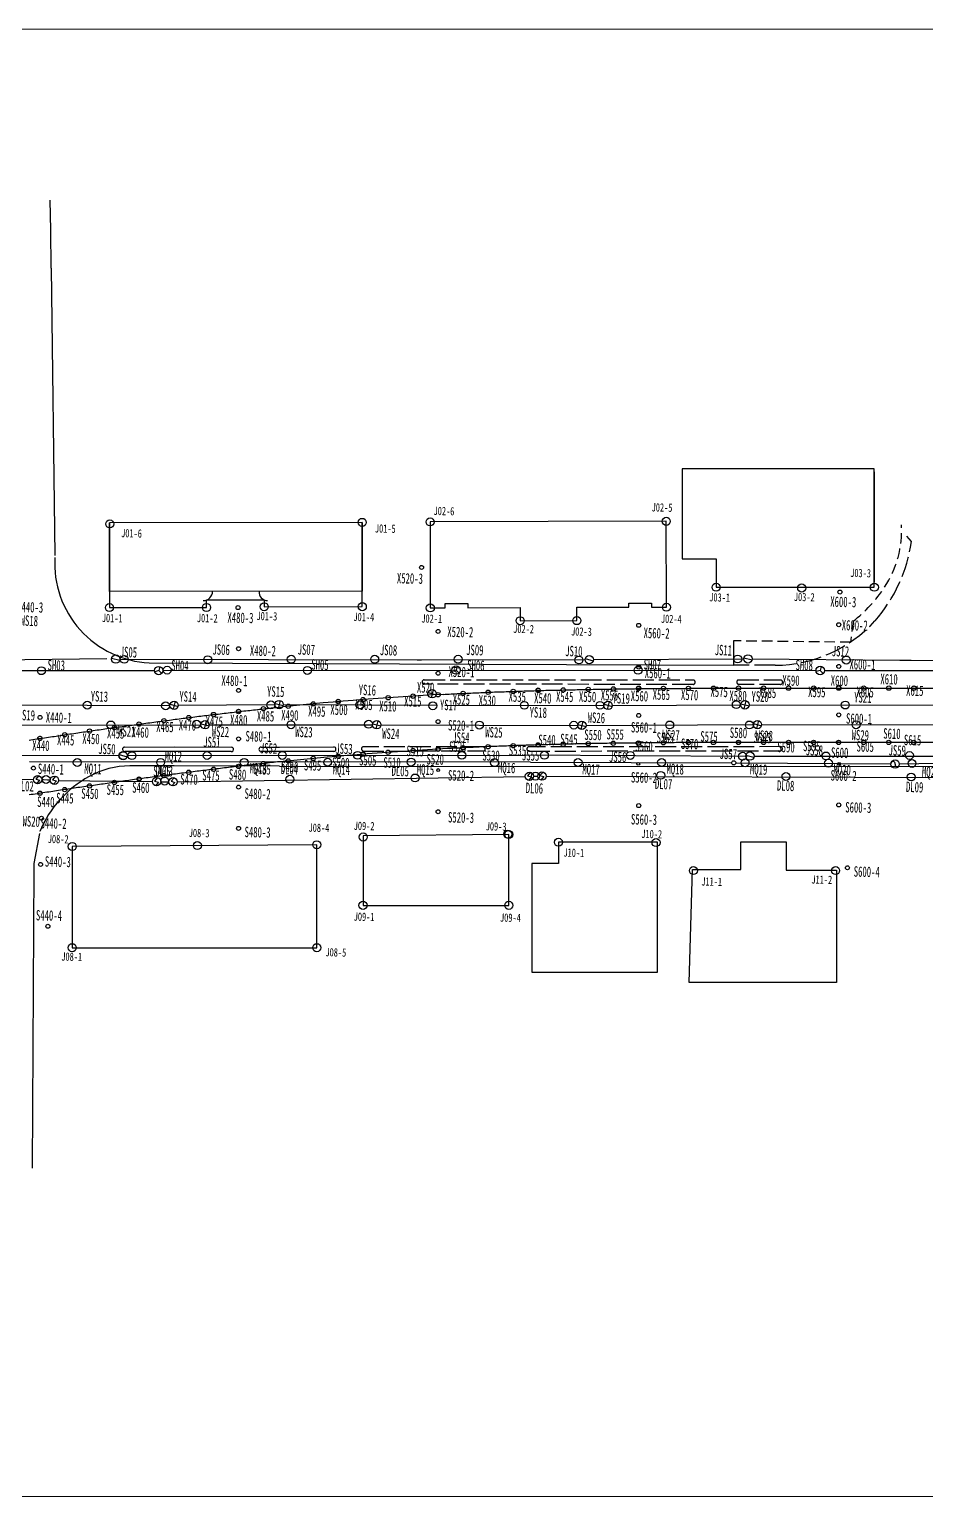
# Model space of a CAD drawing. Header units: inches. Extents: x 0 to 606, y 0 to 141.
# Drawn here: x 217.2 to 303.1, y 0 to 140.6 of the extents above; entities that cross this region are included whole.
import ezdxf
from ezdxf.enums import TextEntityAlignment as Align

# ---------------------------------------------------------------- set-up
doc = ezdxf.new("R2010")
doc.units = ezdxf.units.IN
doc.header["$MEASUREMENT"] = 0
for name, pattern in [('CENTER2', [1.125, 0.75, -0.125, 0.125, -0.125]), ('CONTINOUS', [0]), ('DASH1', [1.5, 1, -0.5]), ('DASH4', [2.5, 2, -0.5])]:
    doc.linetypes.add(name, pattern=pattern)
for name, color, linetype in [('地表沉降（上行线）', 7, 'CENTER2'), ('地表沉降（下行线）', 7, 'CENTER2'), ('建构筑物沉降', 7, 'CENTER2'), ('管线沉降（上水）', 7, 'CENTER2'), ('管线沉降（上话）', 7, 'CENTER2'), ('管线沉降（污水）', 7, 'CENTER2'), ('管线沉降（煤气）', 7, 'CENTER2'), ('管线沉降（电力）', 7, 'CENTER2'), ('管线沉降（雨水）', 7, 'CENTER2')]:
    doc.layers.add(name, color=color, linetype=linetype)
doc.styles.add('宋体', font='', dxfattribs={"width": 0.72, "height": 1})
doc.styles.get('宋体').set_extended_font_data('SimSun')

msp = doc.modelspace()

# ---------------------------------------------------------------- linework, layer by layer
at = {"lineweight": 9, "ltscale": 0.5}
for p, q in [((605.69, 140.65), (0, 140.65)), ((0, 0), (605.69, 0))]:
    msp.add_line(p, q, dxfattribs=at)
at = {"color": 253}
for p, q in [((219.29, 121.4), (219.24, 124.29)), ((219.34, 117.75), (219.29, 121.4)), ((219.34, 117.75), (219.67, 90.21)), ((249.13, 93.39), (224.9, 93.36)), ((224.91, 86.77), (224.9, 93.36)), ((249.13, 93.39), (249.13, 86.79)), ((249.13, 86.79), (224.91, 86.77)), ((226.35, 71.85), (231.17, 71.86)), ((231.17, 71.86), (236.6, 71.84)), ((239.44, 71.85), (241.21, 71.84)), ((241.21, 71.84), (246.41, 71.86)), ((236.57, 71.42), (226.38, 71.42)), ((246.41, 71.44), (239.46, 71.43)), ((231.12, 70.05), (226.86, 70.04)), ((231.12, 70.05), (226.86, 70.04)), ((241.2, 70.02), (231.12, 70.05)), ((241.2, 70.02), (231.12, 70.05)), ((218.2, 63.57), (217.67, 60.69)), ((218.24, 63.77), (218.24, 63.77)), ((218.24, 63.77), (218.24, 63.77)), ((217.67, 60.69), (217.65, 60.25))]:
    msp.add_line(p, q, dxfattribs=at)
at = {"ltscale": 0.5}
for p, q in [((298.21, 98.52), (279.78, 98.52)), ((279.78, 98.52), (279.78, 89.89)), ((298.21, 87.17), (298.21, 98.52)), ((279.78, 89.89), (283.04, 89.89)), ((283.04, 89.89), (283.05, 89.81)), ((283.05, 89.81), (283.05, 87.17)), ((283.05, 87.17), (298.21, 87.17)), ((228.72, 79.91), (284.71, 79.69)), ((241.2, 70.02), (376.59, 69.96)), ((263.18, 63.47), (249.21, 63.34)), ((249.21, 63.34), (249.21, 56.68)), ((263.18, 56.68), (263.18, 63.47)), ((244.78, 62.49), (221.34, 62.32)), ((221.34, 62.32), (221.34, 52.62)), ((244.78, 52.62), (244.78, 62.49)), ((277.42, 62.73), (267.94, 62.73)), ((267.94, 62.73), (267.94, 60.69)), ((277.42, 50.29), (277.42, 62.73)), ((285.43, 60.12), (285.43, 62.76)), ((285.43, 62.76), (289.76, 62.76)), ((289.76, 62.76), (289.76, 60.05)), ((265.39, 60.69), (265.39, 50.29)), ((267.94, 60.69), (265.39, 60.69)), ((217.65, 60.25), (217.51, 31.5)), ((280.47, 49.28), (280.79, 60.12)), ((280.79, 60.12), (285.43, 60.12)), ((289.76, 60.05), (294.59, 60.05)), ((294.59, 60.05), (294.59, 49.28)), ((249.21, 56.68), (263.18, 56.68)), ((221.34, 52.62), (244.78, 52.62)), ((265.39, 50.29), (277.42, 50.29)), ((294.59, 49.28), (280.47, 49.28))]:
    msp.add_line(p, q, dxfattribs=at)
for p, q in [((298.23, 87.66), (298.23, 98.23)), ((249.13, 93.39), (224.9, 93.36)), ((224.9, 93.36), (224.91, 85.22)), ((249.14, 85.31), (249.13, 93.39)), ((234.21, 85.95), (239.74, 85.96)), ((234.21, 85.23), (234.21, 85.95)), ((239.74, 85.96), (239.74, 85.3)), ((224.91, 85.22), (234.21, 85.23)), ((239.74, 85.3), (249.14, 85.31))]:
    msp.add_line(p, q)
at = {"color": 253, "linetype": 'Continuous'}
for p, q in [((278.27, 93.5), (255.65, 93.44)), ((255.65, 93.44), (255.66, 85.19)), ((278.29, 85.25), (278.27, 93.5)), ((255.66, 85.19), (257.08, 85.2)), ((257.08, 85.2), (257.09, 85.61)), ((257.09, 85.61), (259.25, 85.62)), ((259.25, 85.62), (259.26, 85.21)), ((259.26, 85.21), (264.27, 85.23)), ((264.27, 85.23), (264.27, 83.96)), ((269.69, 85.25), (274.68, 85.26)), ((269.7, 83.97), (269.69, 85.25)), ((274.67, 85.65), (276.84, 85.66)), ((274.68, 85.26), (274.67, 85.65)), ((276.84, 85.66), (276.85, 85.25)), ((276.85, 85.25), (278.29, 85.25)), ((264.27, 83.96), (269.7, 83.97))]:
    msp.add_line(p, q, dxfattribs=at)
at = {"color": 253, "linetype": 'DASH1'}
for p, q in [((301.76, 91.54), (301.33, 92.07)), ((296.17, 83.92), (295.94, 81.9)), ((295.94, 81.9), (284.7, 82.03))]:
    msp.add_line(p, q, dxfattribs=at)
at = {"color": 253, "linetype": 'DASH4'}
for p, q in [((284.7, 82.03), (284.71, 80.52)), ((284.71, 80.52), (284.71, 79.69)), ((285.73, 79.69), (284.71, 79.69)), ((288.72, 79.69), (285.73, 79.69)), ((255.07, 78.3), (280.86, 78.28)), ((280.84, 77.86), (255.07, 77.87)), ((285.13, 78.28), (289.22, 78.28)), ((289.2, 77.86), (285.19, 77.86)), ((260.71, 71.86), (249.15, 71.87)), ((289.21, 71.89), (265.11, 71.86)), ((249.21, 71.47), (260.84, 71.48)), ((265.1, 71.47), (289.2, 71.49))]:
    msp.add_line(p, q, dxfattribs=at)
at = {"extrusion": (1.25251e-05, -1.70425e-08, 1)}
for p, q in [((204.69, 80.1, 0), (224.65, 80.34, 0)), ((225.05, 80.33, 0), (225.11, 80.32, 0)), ((225.12, 80.38, 1.56), (225.89, 80.18, 1.56)), ((225.91, 80.28, 0), (254.41, 80.22, 0)), ((254.41, 80.22, 0), (254.81, 80.22, 0)), ((254.81, 80.22, 0), (270.49, 80.23, 0)), ((270.5, 80.33, 1.55), (271.27, 80.13, 1.55)), ((271.29, 80.23, 0), (285.7, 80.3, 0)), ((285.71, 80.41, 1.58), (286.49, 80.2, 1.58)), ((286.5, 80.3, 0), (300.66, 80.18, 0)), ((300.69, 80.19, 0), (301.73, 80.18, 0)), ((301.73, 80.18, 0), (316.86, 79.99, 0)), ((207.5, 79.19, 0), (229.23, 79.18, 0)), ((229.63, 79.18, 1.51), (229.25, 79.07, 1.51)), ((229.73, 79.57, 1.51), (229.63, 79.18, 1.51)), ((229.63, 79.18, 1.51), (229.92, 78.9, 1.51)), ((230.03, 79.18, 0), (257.73, 79.23, 0)), ((258.13, 79.23, 1.51), (257.74, 79.12, 1.51)), ((258.23, 79.61, 1.51), (258.13, 79.23, 1.51)), ((258.13, 79.23, 1.51), (258.41, 78.94, 1.51)), ((258.53, 79.23, 0), (292.62, 79.19, 0)), ((293.02, 79.19, 1.55), (292.63, 79.09, 1.55)), ((293.12, 79.58, 1.55), (293.02, 79.19, 1.55)), ((293.02, 79.19, 1.55), (293.3, 78.91, 1.55)), ((293.42, 79.19, 0), (317.21, 79.21, 0)), ((230.72, 75.95, 1.58), (231.49, 75.75, 1.58)), ((231.21, 76.24, 1.58), (231, 75.47, 1.58)), ((240.78, 76.03, 1.58), (241.56, 75.83, 1.58)), ((241.27, 76.32, 1.58), (241.07, 75.54, 1.58)), ((255.44, 77.07, 1.57), (256.22, 76.86, 1.57)), ((255.93, 77.35, 1.57), (255.73, 76.58, 1.57)), ((272.8, 76.23, 1.57), (272.6, 75.46, 1.57)), ((285.42, 76, 1.58), (286.2, 75.79, 1.58)), ((285.91, 76.28, 1.58), (285.71, 75.51, 1.58)), ((272.31, 75.95, 1.57), (273.09, 75.74, 1.57)), ((216.4, 73.96, 0), (233.68, 73.99, 0)), ((233.69, 74.09, 1.58), (234.47, 73.89, 1.58)), ((234.18, 74.38, 1.58), (233.98, 73.6, 1.58)), ((234.48, 73.99, 0), (250.13, 73.99, 0)), ((250.15, 74.09, 1.57), (250.92, 73.89, 1.57)), ((250.64, 74.38, 1.57), (250.43, 73.6, 1.57)), ((250.93, 73.99, 0), (269.79, 73.93, 0)), ((269.8, 74.03, 1.57), (270.58, 73.83, 1.57)), ((270.29, 74.32, 1.57), (270.09, 73.54, 1.57)), ((270.59, 73.93, 0), (286.61, 74, 0)), ((286.62, 74.11, 1.58), (287.39, 73.9, 1.58)), ((287.11, 74.39, 1.58), (286.91, 73.62, 1.58)), ((287.41, 74, 0), (305.51, 73.98, 0)), ((212.39, 71.09, 0), (225.82, 71.03, 0)), ((265.27, 70.41, 0), (217.24, 70.43, 0)), ((225.83, 71.13, 1.54), (226.6, 70.93, 1.54)), ((226.62, 71.03, 0), (264.75, 71.09, 0)), ((264.75, 71.12, 0), (285.89, 70.99, 0)), ((265.27, 70.41, 0), (284.54, 70.34, 0)), ((284.94, 70.33, 0), (299.8, 70.23, 0)), ((285.9, 71.09, 1.53), (286.67, 70.89, 1.53)), ((286.69, 70.99, 0), (326.96, 70.99, 0)), ((300.6, 70.23, 0), (307.8, 70.39, 0)), ((200.17, 68.95, 0), (217.63, 68.74, 0)), ((218.13, 69.12, 1.59), (217.84, 68.78, 1.59)), ((219.74, 69.05, 1.58), (219.45, 68.72, 1.58)), ((229.52, 68.93, 1.61), (229.23, 68.59, 1.61)), ((231.4, 68.53, 0), (264.76, 69.04, 0)), ((265.26, 69.44, 1.6), (264.97, 69.1, 1.6)), ((264.97, 69.1, 1.6), (265.35, 69, 1.6)), ((265.35, 69, 1.6), (265.06, 68.66, 1.6)), ((265.56, 69.05, 0), (265.96, 69.06, 0)), ((266.46, 69.45, 1.6), (266.17, 69.12, 1.6)), ((266.17, 69.12, 1.6), (266.55, 69.02, 1.6)), ((266.55, 69.02, 1.6), (266.26, 68.68, 1.6)), ((266.76, 69.07, 0), (309.33, 68.92, 0)), ((217.84, 68.78, 1.59), (218.22, 68.68, 1.59)), ((218.22, 68.68, 1.59), (217.93, 68.34, 1.59)), ((218.43, 68.73, 0), (218.58, 68.73, 0)), ((218.58, 68.73, 0), (218.98, 68.72, 0)), ((218.98, 68.72, 0), (219.24, 68.7, 0)), ((219.45, 68.72, 1.58), (219.84, 68.62, 1.58)), ((219.84, 68.62, 1.58), (219.54, 68.28, 1.58)), ((220.04, 68.66, 0), (229.02, 68.54, 0)), ((229.23, 68.59, 1.61), (229.61, 68.49, 1.61)), ((229.61, 68.49, 1.61), (229.32, 68.15, 1.61)), ((229.82, 68.53, 0), (230.6, 68.52, 0)), ((231.1, 68.91, 1.61), (230.81, 68.57, 1.61)), ((230.81, 68.57, 1.61), (231.19, 68.47, 1.61)), ((231.19, 68.47, 1.61), (230.9, 68.13, 1.61))]:
    msp.add_line(p, q, dxfattribs=at)
at = {"color": 150, "linetype": 'CONTINOUS', "lineweight": 30}
for p, q in [((269.55, 77.35), (269.74, 77.36)), ((269.74, 77.36), (269.93, 77.36)), ((269.93, 77.36), (270.12, 77.37)), ((270.12, 77.37), (270.31, 77.37)), ((270.31, 77.37), (270.5, 77.37)), ((270.5, 77.37), (270.68, 77.38)), ((270.68, 77.38), (270.87, 77.38)), ((270.87, 77.38), (271.06, 77.38)), ((271.06, 77.38), (271.25, 77.39)), ((271.25, 77.39), (271.44, 77.39)), ((271.44, 77.39), (271.63, 77.39)), ((271.63, 77.39), (271.82, 77.4)), ((271.82, 77.4), (272.01, 77.4)), ((272.01, 77.4), (272.2, 77.4)), ((272.2, 77.4), (272.38, 77.41)), ((272.38, 77.41), (272.57, 77.41)), ((272.57, 77.41), (272.76, 77.41)), ((272.76, 77.41), (272.95, 77.41)), ((272.95, 77.41), (273.14, 77.42)), ((273.14, 77.42), (273.33, 77.42)), ((273.33, 77.42), (273.52, 77.42)), ((273.52, 77.42), (273.71, 77.42)), ((273.71, 77.42), (273.9, 77.43)), ((273.9, 77.43), (274.08, 77.43)), ((274.08, 77.43), (274.27, 77.43)), ((274.27, 77.43), (274.46, 77.43)), ((274.46, 77.43), (274.65, 77.44)), ((274.65, 77.44), (274.84, 77.44)), ((274.84, 77.44), (275.03, 77.44)), ((275.03, 77.44), (275.22, 77.44)), ((275.22, 77.44), (275.41, 77.45)), ((275.41, 77.45), (275.6, 77.45)), ((275.6, 77.45), (275.78, 77.45)), ((275.78, 77.45), (275.97, 77.45)), ((275.97, 77.45), (276.16, 77.45)), ((276.16, 77.45), (276.35, 77.46)), ((276.35, 77.46), (276.54, 77.46)), ((276.54, 77.46), (276.73, 77.46)), ((276.73, 77.46), (276.92, 77.46)), ((276.92, 77.46), (277.11, 77.46)), ((277.11, 77.46), (277.3, 77.46)), ((277.3, 77.46), (277.48, 77.47)), ((277.48, 77.47), (277.67, 77.47)), ((277.67, 77.47), (277.86, 77.47)), ((277.86, 77.47), (278.05, 77.47)), ((278.05, 77.47), (278.24, 77.47)), ((278.24, 77.47), (278.43, 77.47)), ((278.43, 77.47), (278.62, 77.47)), ((278.62, 77.47), (278.81, 77.48)), ((278.81, 77.48), (279, 77.48)), ((279, 77.48), (279.18, 77.48)), ((279.18, 77.48), (279.37, 77.48)), ((279.37, 77.48), (279.56, 77.48)), ((279.56, 77.48), (279.75, 77.48)), ((279.75, 77.48), (279.94, 77.48)), ((279.94, 77.48), (280.13, 77.48)), ((280.13, 77.48), (280.32, 77.48)), ((280.32, 77.48), (280.51, 77.49)), ((280.51, 77.49), (280.7, 77.49)), ((280.7, 77.49), (280.88, 77.49)), ((280.88, 77.49), (281.07, 77.49)), ((281.07, 77.49), (281.26, 77.49)), ((281.26, 77.49), (281.45, 77.49)), ((281.45, 77.49), (281.64, 77.49)), ((281.64, 77.49), (281.83, 77.49)), ((281.83, 77.49), (282.02, 77.49)), ((282.02, 77.49), (282.21, 77.49)), ((282.21, 77.49), (282.4, 77.49)), ((282.4, 77.49), (282.58, 77.49)), ((282.58, 77.49), (282.77, 77.49)), ((282.77, 77.49), (282.96, 77.49)), ((282.96, 77.49), (283.15, 77.5)), ((283.15, 77.5), (283.34, 77.5)), ((283.34, 77.5), (283.53, 77.5)), ((283.53, 77.5), (283.72, 77.5)), ((283.72, 77.5), (283.91, 77.5)), ((283.91, 77.5), (284.1, 77.5)), ((284.1, 77.5), (284.28, 77.5)), ((284.28, 77.5), (284.47, 77.5)), ((284.47, 77.5), (284.66, 77.5)), ((284.66, 77.5), (284.85, 77.5)), ((284.85, 77.5), (285.04, 77.5)), ((285.04, 77.5), (285.23, 77.5)), ((285.23, 77.5), (285.42, 77.5)), ((285.42, 77.5), (285.61, 77.5)), ((285.61, 77.5), (285.8, 77.5)), ((285.8, 77.5), (285.98, 77.5)), ((285.98, 77.5), (286.17, 77.5)), ((286.17, 77.5), (286.36, 77.5)), ((286.36, 77.5), (286.55, 77.5)), ((286.55, 77.5), (286.74, 77.5)), ((286.74, 77.5), (286.93, 77.5)), ((286.93, 77.5), (287.12, 77.5)), ((287.12, 77.5), (287.31, 77.5)), ((287.31, 77.5), (287.5, 77.5)), ((287.5, 77.5), (287.68, 77.5)), ((287.68, 77.5), (287.87, 77.5)), ((287.87, 77.5), (288.06, 77.5)), ((288.06, 77.5), (288.25, 77.5)), ((288.25, 77.5), (288.44, 77.5)), ((288.44, 77.5), (288.63, 77.5)), ((288.63, 77.5), (288.82, 77.5)), ((288.82, 77.5), (289.01, 77.5)), ((289.01, 77.5), (289.2, 77.5)), ((289.2, 77.5), (289.38, 77.5)), ((289.38, 77.5), (289.57, 77.5)), ((289.57, 77.5), (289.76, 77.5)), ((289.76, 77.5), (289.95, 77.5)), ((289.95, 77.5), (290.14, 77.5)), ((290.14, 77.5), (290.33, 77.5)), ((290.33, 77.5), (290.52, 77.5)), ((290.52, 77.5), (290.71, 77.5)), ((290.71, 77.5), (290.9, 77.5)), ((290.9, 77.5), (290.9, 77.5)), ((290.9, 77.5), (305.57, 77.5)), ((256.9, 76.9), (257.09, 76.91)), ((257.09, 76.91), (257.28, 76.92)), ((257.28, 76.92), (257.47, 76.93)), ((257.47, 76.93), (257.66, 76.94)), ((257.66, 76.94), (257.85, 76.95)), ((257.85, 76.95), (258.04, 76.96)), ((258.04, 76.96), (258.23, 76.97)), ((258.23, 76.97), (258.41, 76.98)), ((258.41, 76.98), (258.6, 76.99)), ((258.6, 76.99), (258.79, 77)), ((258.79, 77), (258.98, 77)), ((258.98, 77), (259.17, 77.01)), ((259.17, 77.01), (259.36, 77.02)), ((259.36, 77.02), (259.55, 77.03)), ((259.55, 77.03), (259.73, 77.04)), ((259.73, 77.04), (259.92, 77.05)), ((259.92, 77.05), (260.11, 77.06)), ((260.11, 77.06), (260.3, 77.06)), ((260.3, 77.06), (260.49, 77.07)), ((260.49, 77.07), (260.68, 77.08)), ((260.68, 77.08), (260.87, 77.09)), ((260.87, 77.09), (261.06, 77.1)), ((261.06, 77.1), (261.24, 77.1)), ((261.24, 77.1), (261.43, 77.11)), ((261.43, 77.11), (261.62, 77.12)), ((261.62, 77.12), (261.81, 77.13)), ((261.81, 77.13), (262, 77.13)), ((262, 77.13), (262.19, 77.14)), ((262.19, 77.14), (262.38, 77.15)), ((262.38, 77.15), (262.57, 77.15)), ((262.57, 77.15), (262.75, 77.16)), ((262.75, 77.16), (262.94, 77.17)), ((262.94, 77.17), (263.13, 77.17)), ((263.13, 77.17), (263.32, 77.18)), ((263.32, 77.18), (263.51, 77.19)), ((263.51, 77.19), (263.7, 77.19)), ((263.7, 77.19), (263.89, 77.2)), ((263.89, 77.2), (264.08, 77.21)), ((264.08, 77.21), (264.26, 77.21)), ((264.26, 77.21), (264.45, 77.22)), ((264.45, 77.22), (264.64, 77.23)), ((264.64, 77.23), (264.83, 77.23)), ((264.83, 77.23), (265.02, 77.24)), ((265.02, 77.24), (265.21, 77.24)), ((265.21, 77.24), (265.4, 77.25)), ((265.4, 77.25), (265.59, 77.25)), ((265.59, 77.25), (265.78, 77.26)), ((265.78, 77.26), (265.96, 77.27)), ((265.96, 77.27), (266.15, 77.27)), ((266.15, 77.27), (266.34, 77.28)), ((266.34, 77.28), (266.53, 77.28)), ((266.53, 77.28), (266.72, 77.29)), ((266.72, 77.29), (266.91, 77.29)), ((266.91, 77.29), (267.1, 77.3)), ((267.1, 77.3), (267.29, 77.3)), ((267.29, 77.3), (267.47, 77.31)), ((267.47, 77.31), (267.66, 77.31)), ((267.66, 77.31), (267.85, 77.32)), ((267.85, 77.32), (268.04, 77.32)), ((268.04, 77.32), (268.23, 77.32)), ((268.23, 77.32), (268.42, 77.33)), ((268.42, 77.33), (268.61, 77.33)), ((268.61, 77.33), (268.8, 77.34)), ((268.8, 77.34), (268.99, 77.34)), ((268.99, 77.34), (269.17, 77.35)), ((269.17, 77.35), (269.36, 77.35)), ((269.36, 77.35), (269.55, 77.35)), ((231.41, 74.54), (231.6, 74.56)), ((231.6, 74.56), (231.78, 74.58)), ((231.78, 74.58), (231.97, 74.61)), ((231.97, 74.61), (232.16, 74.63)), ((232.16, 74.63), (232.34, 74.66)), ((232.34, 74.66), (232.53, 74.68)), ((232.53, 74.68), (232.72, 74.7)), ((232.72, 74.7), (232.91, 74.73)), ((232.91, 74.73), (233.09, 74.75)), ((233.09, 74.75), (233.28, 74.77)), ((233.28, 74.77), (233.47, 74.8)), ((233.47, 74.8), (233.66, 74.82)), ((233.66, 74.82), (233.84, 74.84)), ((233.84, 74.84), (234.03, 74.87)), ((234.03, 74.87), (234.22, 74.89)), ((234.22, 74.89), (234.41, 74.91)), ((234.41, 74.91), (234.59, 74.93)), ((234.59, 74.93), (234.78, 74.96)), ((234.78, 74.96), (234.97, 74.98)), ((234.97, 74.98), (235.16, 75)), ((235.16, 75), (235.34, 75.02)), ((235.34, 75.02), (235.53, 75.05)), ((235.53, 75.05), (235.72, 75.07)), ((235.72, 75.07), (235.91, 75.09)), ((235.91, 75.09), (236.09, 75.11)), ((236.09, 75.11), (236.28, 75.14)), ((236.28, 75.14), (236.47, 75.16)), ((236.47, 75.16), (236.66, 75.18)), ((236.66, 75.18), (236.85, 75.2)), ((236.85, 75.2), (237.03, 75.22)), ((237.03, 75.22), (237.22, 75.24)), ((237.22, 75.24), (237.41, 75.27)), ((237.41, 75.27), (237.6, 75.29)), ((237.6, 75.29), (237.78, 75.31)), ((237.78, 75.31), (237.97, 75.33)), ((237.97, 75.33), (238.16, 75.35)), ((238.16, 75.35), (238.35, 75.37)), ((238.35, 75.37), (238.53, 75.39)), ((238.53, 75.39), (238.72, 75.41)), ((238.72, 75.41), (238.91, 75.43)), ((238.91, 75.43), (239.1, 75.45)), ((239.1, 75.45), (239.29, 75.47)), ((239.29, 75.47), (239.47, 75.5)), ((239.47, 75.5), (239.66, 75.52)), ((239.66, 75.52), (239.85, 75.54)), ((239.85, 75.54), (240.04, 75.56)), ((240.04, 75.56), (240.22, 75.58)), ((240.22, 75.58), (240.41, 75.6)), ((240.41, 75.6), (240.6, 75.62)), ((240.6, 75.62), (240.79, 75.63)), ((240.79, 75.63), (240.98, 75.65)), ((240.98, 75.65), (241.16, 75.67)), ((241.16, 75.67), (241.35, 75.69)), ((241.35, 75.69), (241.54, 75.71)), ((241.54, 75.71), (241.54, 75.71)), ((221.31, 73.13), (221.49, 73.16)), ((221.49, 73.16), (221.68, 73.19)), ((221.68, 73.19), (221.87, 73.21)), ((221.87, 73.21), (222.05, 73.24)), ((222.05, 73.24), (222.24, 73.27)), ((222.24, 73.27), (222.43, 73.3)), ((222.43, 73.3), (222.61, 73.32)), ((222.61, 73.32), (222.8, 73.35)), ((222.8, 73.35), (222.99, 73.38)), ((222.99, 73.38), (223.17, 73.4)), ((223.17, 73.4), (223.36, 73.43)), ((223.36, 73.43), (223.55, 73.46)), ((223.55, 73.46), (223.74, 73.49)), ((223.74, 73.49), (223.92, 73.51)), ((223.92, 73.51), (224.11, 73.54)), ((224.11, 73.54), (224.3, 73.57)), ((224.3, 73.57), (224.48, 73.59)), ((224.48, 73.59), (224.67, 73.62)), ((224.67, 73.62), (224.86, 73.65)), ((224.86, 73.65), (225.04, 73.67)), ((225.04, 73.67), (225.23, 73.7)), ((225.23, 73.7), (225.42, 73.73)), ((225.42, 73.73), (225.61, 73.75)), ((225.61, 73.75), (225.79, 73.78)), ((225.79, 73.78), (225.98, 73.8)), ((225.98, 73.8), (226.17, 73.83)), ((226.17, 73.83), (226.35, 73.86)), ((226.35, 73.86), (226.54, 73.88)), ((226.54, 73.88), (226.73, 73.91)), ((226.73, 73.91), (226.91, 73.93)), ((226.91, 73.93), (227.1, 73.96)), ((227.1, 73.96), (227.29, 73.99)), ((227.29, 73.99), (227.48, 74.01)), ((227.48, 74.01), (227.66, 74.04)), ((227.66, 74.04), (227.85, 74.06)), ((227.85, 74.06), (228.04, 74.09)), ((228.04, 74.09), (228.22, 74.11)), ((228.22, 74.11), (228.41, 74.14)), ((228.41, 74.14), (228.6, 74.16)), ((228.6, 74.16), (228.79, 74.19)), ((228.79, 74.19), (228.97, 74.21)), ((228.97, 74.21), (229.16, 74.24)), ((229.16, 74.24), (229.35, 74.26)), ((229.35, 74.26), (229.54, 74.29)), ((229.54, 74.29), (229.72, 74.31)), ((229.72, 74.31), (229.91, 74.34)), ((229.91, 74.34), (230.1, 74.36)), ((230.1, 74.36), (230.28, 74.39)), ((230.28, 74.39), (230.47, 74.41)), ((230.47, 74.41), (230.66, 74.44)), ((230.66, 74.44), (230.85, 74.46)), ((230.85, 74.46), (231.03, 74.49)), ((231.03, 74.49), (231.22, 74.51)), ((231.22, 74.51), (231.41, 74.54)), ((217.2, 72.52), (217.38, 72.55)), ((217.38, 72.55), (217.57, 72.58)), ((217.57, 72.58), (217.76, 72.6)), ((217.76, 72.6), (217.94, 72.63)), ((217.94, 72.63), (218.13, 72.66)), ((218.13, 72.66), (218.32, 72.69)), ((218.32, 72.69), (218.5, 72.72)), ((218.5, 72.72), (218.69, 72.74)), ((218.69, 72.74), (218.88, 72.77)), ((218.88, 72.77), (219.06, 72.8)), ((219.06, 72.8), (219.25, 72.83)), ((219.25, 72.83), (219.44, 72.86)), ((219.44, 72.86), (219.62, 72.88)), ((219.62, 72.88), (219.81, 72.91)), ((219.81, 72.91), (220, 72.94)), ((220, 72.94), (220.18, 72.97)), ((220.18, 72.97), (220.37, 72.99)), ((220.37, 72.99), (220.56, 73.02)), ((220.56, 73.02), (220.74, 73.05)), ((220.74, 73.05), (220.93, 73.08)), ((220.93, 73.08), (221.12, 73.11)), ((221.12, 73.11), (221.31, 73.13)), ((258.06, 71.74), (257.87, 71.73)), ((258.25, 71.75), (258.06, 71.74)), ((258.44, 71.76), (258.25, 71.75)), ((258.63, 71.77), (258.44, 71.76)), ((258.82, 71.78), (258.63, 71.77)), ((259, 71.79), (258.82, 71.78)), ((259.19, 71.8), (259, 71.79)), ((259.38, 71.8), (259.19, 71.8)), ((259.57, 71.81), (259.38, 71.8)), ((259.76, 71.82), (259.57, 71.81)), ((259.95, 71.83), (259.76, 71.82)), ((260.14, 71.84), (259.95, 71.83)), ((260.33, 71.85), (260.14, 71.84)), ((260.51, 71.86), (260.33, 71.85)), ((260.7, 71.86), (260.51, 71.86)), ((260.89, 71.87), (260.7, 71.86)), ((261.08, 71.88), (260.89, 71.87)), ((261.27, 71.89), (261.08, 71.88)), ((261.46, 71.9), (261.27, 71.89)), ((261.65, 71.9), (261.46, 71.9)), ((261.84, 71.91), (261.65, 71.9)), ((262.02, 71.92), (261.84, 71.91)), ((262.21, 71.93), (262.02, 71.92)), ((262.4, 71.93), (262.21, 71.93)), ((262.59, 71.94), (262.4, 71.93)), ((262.78, 71.95), (262.59, 71.94)), ((262.97, 71.95), (262.78, 71.95)), ((263.16, 71.96), (262.97, 71.95)), ((263.35, 71.97), (263.16, 71.96)), ((263.53, 71.97), (263.35, 71.97)), ((263.72, 71.98), (263.53, 71.97)), ((263.91, 71.99), (263.72, 71.98)), ((264.1, 71.99), (263.91, 71.99)), ((264.29, 72), (264.1, 71.99)), ((264.48, 72.01), (264.29, 72)), ((264.67, 72.01), (264.48, 72.01)), ((264.86, 72.02), (264.67, 72.01)), ((265.04, 72.03), (264.86, 72.02)), ((265.23, 72.03), (265.04, 72.03)), ((265.42, 72.04), (265.23, 72.03)), ((265.61, 72.04), (265.42, 72.04)), ((265.8, 72.05), (265.61, 72.04)), ((265.99, 72.05), (265.8, 72.05)), ((266.18, 72.06), (265.99, 72.05)), ((266.37, 72.07), (266.18, 72.06)), ((266.55, 72.07), (266.37, 72.07)), ((266.74, 72.08), (266.55, 72.07)), ((266.93, 72.08), (266.74, 72.08)), ((267.12, 72.09), (266.93, 72.08)), ((267.31, 72.09), (267.12, 72.09)), ((267.5, 72.1), (267.31, 72.09)), ((267.69, 72.1), (267.5, 72.1)), ((267.88, 72.11), (267.69, 72.1)), ((268.07, 72.11), (267.88, 72.11)), ((268.25, 72.12), (268.07, 72.11)), ((268.44, 72.12), (268.25, 72.12)), ((268.63, 72.12), (268.44, 72.12)), ((268.82, 72.13), (268.63, 72.12)), ((269.01, 72.13), (268.82, 72.13)), ((269.2, 72.14), (269.01, 72.13)), ((269.39, 72.14), (269.2, 72.14)), ((269.58, 72.15), (269.39, 72.14)), ((269.77, 72.15), (269.58, 72.15)), ((269.95, 72.15), (269.77, 72.15)), ((270.14, 72.16), (269.95, 72.15)), ((270.33, 72.16), (270.14, 72.16)), ((270.52, 72.17), (270.33, 72.16)), ((270.71, 72.17), (270.52, 72.17)), ((270.9, 72.17), (270.71, 72.17)), ((271.09, 72.18), (270.9, 72.17)), ((271.28, 72.18), (271.09, 72.18)), ((271.46, 72.18), (271.28, 72.18)), ((271.65, 72.19), (271.46, 72.18)), ((271.84, 72.19), (271.65, 72.19)), ((272.03, 72.19), (271.84, 72.19)), ((272.22, 72.2), (272.03, 72.19)), ((272.41, 72.2), (272.22, 72.2)), ((272.6, 72.2), (272.41, 72.2)), ((272.79, 72.21), (272.6, 72.2)), ((272.98, 72.21), (272.79, 72.21)), ((273.16, 72.21), (272.98, 72.21)), ((273.35, 72.21), (273.16, 72.21)), ((273.54, 72.22), (273.35, 72.21)), ((273.73, 72.22), (273.54, 72.22)), ((273.92, 72.22), (273.73, 72.22)), ((274.11, 72.22), (273.92, 72.22)), ((274.3, 72.23), (274.11, 72.22)), ((274.49, 72.23), (274.3, 72.23)), ((274.68, 72.23), (274.49, 72.23)), ((274.86, 72.23), (274.68, 72.23)), ((275.05, 72.24), (274.86, 72.23)), ((275.24, 72.24), (275.05, 72.24)), ((275.43, 72.24), (275.24, 72.24)), ((275.62, 72.24), (275.43, 72.24)), ((275.81, 72.25), (275.62, 72.24)), ((276, 72.25), (275.81, 72.25)), ((276.19, 72.25), (276, 72.25)), ((276.38, 72.25), (276.19, 72.25)), ((276.56, 72.25), (276.38, 72.25)), ((276.75, 72.26), (276.56, 72.25)), ((276.94, 72.26), (276.75, 72.26)), ((277.13, 72.26), (276.94, 72.26)), ((277.32, 72.26), (277.13, 72.26)), ((277.51, 72.26), (277.32, 72.26)), ((277.7, 72.26), (277.51, 72.26)), ((277.89, 72.27), (277.7, 72.26)), ((278.08, 72.27), (277.89, 72.27)), ((278.26, 72.27), (278.08, 72.27)), ((278.45, 72.27), (278.26, 72.27)), ((278.64, 72.27), (278.45, 72.27)), ((278.83, 72.27), (278.64, 72.27)), ((279.02, 72.27), (278.83, 72.27)), ((279.21, 72.28), (279.02, 72.27)), ((279.4, 72.28), (279.21, 72.28)), ((279.59, 72.28), (279.4, 72.28)), ((279.78, 72.28), (279.59, 72.28)), ((279.96, 72.28), (279.78, 72.28)), ((280.15, 72.28), (279.96, 72.28)), ((280.34, 72.28), (280.15, 72.28)), ((280.53, 72.28), (280.34, 72.28)), ((280.72, 72.28), (280.53, 72.28)), ((280.91, 72.29), (280.72, 72.28)), ((281.1, 72.29), (280.91, 72.29)), ((281.29, 72.29), (281.1, 72.29)), ((281.48, 72.29), (281.29, 72.29)), ((281.66, 72.29), (281.48, 72.29)), ((281.85, 72.29), (281.66, 72.29)), ((282.04, 72.29), (281.85, 72.29)), ((282.23, 72.29), (282.04, 72.29)), ((282.42, 72.29), (282.23, 72.29)), ((282.61, 72.29), (282.42, 72.29)), ((282.8, 72.29), (282.61, 72.29)), ((282.99, 72.29), (282.8, 72.29)), ((283.18, 72.29), (282.99, 72.29)), ((283.36, 72.29), (283.18, 72.29)), ((283.55, 72.3), (283.36, 72.29)), ((283.74, 72.3), (283.55, 72.3)), ((283.93, 72.3), (283.74, 72.3)), ((284.12, 72.3), (283.93, 72.3)), ((284.31, 72.3), (284.12, 72.3)), ((284.5, 72.3), (284.31, 72.3)), ((284.69, 72.3), (284.5, 72.3)), ((284.88, 72.3), (284.69, 72.3)), ((285.06, 72.3), (284.88, 72.3)), ((285.25, 72.3), (285.06, 72.3)), ((285.44, 72.3), (285.25, 72.3)), ((285.63, 72.3), (285.44, 72.3)), ((285.82, 72.3), (285.63, 72.3)), ((286.01, 72.3), (285.82, 72.3)), ((286.2, 72.3), (286.01, 72.3)), ((286.39, 72.3), (286.2, 72.3)), ((286.58, 72.3), (286.39, 72.3)), ((286.76, 72.3), (286.58, 72.3)), ((286.95, 72.3), (286.76, 72.3)), ((287.14, 72.3), (286.95, 72.3)), ((287.33, 72.3), (287.14, 72.3)), ((287.52, 72.3), (287.33, 72.3)), ((287.71, 72.3), (287.52, 72.3)), ((287.9, 72.3), (287.71, 72.3)), ((288.09, 72.3), (287.9, 72.3)), ((288.28, 72.3), (288.09, 72.3)), ((288.46, 72.3), (288.28, 72.3)), ((288.65, 72.3), (288.46, 72.3)), ((288.84, 72.3), (288.65, 72.3)), ((289.03, 72.3), (288.84, 72.3)), ((289.22, 72.3), (289.03, 72.3)), ((289.41, 72.3), (289.22, 72.3)), ((289.6, 72.3), (289.41, 72.3)), ((289.79, 72.3), (289.6, 72.3)), ((289.98, 72.3), (289.79, 72.3)), ((290.16, 72.3), (289.98, 72.3)), ((290.35, 72.3), (290.16, 72.3)), ((290.54, 72.3), (290.35, 72.3)), ((290.73, 72.3), (290.54, 72.3)), ((290.92, 72.3), (290.73, 72.3)), ((291.11, 72.3), (290.92, 72.3)), ((291.3, 72.3), (291.11, 72.3)), ((304.28, 72.3), (291.3, 72.3)), ((291.3, 72.3), (291.3, 72.3)), ((240.25, 70.34), (240.06, 70.32)), ((240.44, 70.36), (240.25, 70.34)), ((240.63, 70.38), (240.44, 70.36)), ((240.81, 70.4), (240.63, 70.38)), ((241, 70.42), (240.81, 70.4)), ((241.19, 70.43), (241, 70.42)), ((241.38, 70.45), (241.19, 70.43)), ((241.57, 70.47), (241.38, 70.45)), ((241.75, 70.49), (241.57, 70.47)), ((241.94, 70.51), (241.75, 70.49)), ((241.94, 70.51), (241.94, 70.51)), ((257.5, 71.71), (257.31, 71.7)), ((257.68, 71.72), (257.5, 71.71)), ((257.87, 71.73), (257.68, 71.72)), ((228.81, 68.94), (228.63, 68.91)), ((229, 68.96), (228.81, 68.94)), ((229.19, 68.99), (229, 68.96)), ((229.38, 69.01), (229.19, 68.99)), ((229.56, 69.04), (229.38, 69.01)), ((229.75, 69.06), (229.56, 69.04)), ((229.94, 69.09), (229.75, 69.06)), ((230.12, 69.11), (229.94, 69.09)), ((230.31, 69.14), (230.12, 69.11)), ((230.5, 69.16), (230.31, 69.14)), ((230.69, 69.19), (230.5, 69.16)), ((230.87, 69.21), (230.69, 69.19)), ((231.06, 69.24), (230.87, 69.21)), ((231.25, 69.26), (231.06, 69.24)), ((231.44, 69.29), (231.25, 69.26)), ((231.62, 69.31), (231.44, 69.29)), ((231.81, 69.34), (231.62, 69.31)), ((232, 69.36), (231.81, 69.34)), ((232.19, 69.38), (232, 69.36)), ((232.37, 69.41), (232.19, 69.38)), ((232.56, 69.43), (232.37, 69.41)), ((232.75, 69.46), (232.56, 69.43)), ((232.93, 69.48), (232.75, 69.46)), ((233.12, 69.5), (232.93, 69.48)), ((233.31, 69.53), (233.12, 69.5)), ((233.5, 69.55), (233.31, 69.53)), ((233.68, 69.57), (233.5, 69.55)), ((233.87, 69.6), (233.68, 69.57)), ((234.06, 69.62), (233.87, 69.6)), ((234.25, 69.64), (234.06, 69.62)), ((234.43, 69.67), (234.25, 69.64)), ((234.62, 69.69), (234.43, 69.67)), ((234.81, 69.71), (234.62, 69.69)), ((235, 69.73), (234.81, 69.71)), ((235.18, 69.76), (235, 69.73)), ((235.37, 69.78), (235.18, 69.76)), ((235.56, 69.8), (235.37, 69.78)), ((235.75, 69.82), (235.56, 69.8)), ((235.93, 69.85), (235.75, 69.82)), ((236.12, 69.87), (235.93, 69.85)), ((236.31, 69.89), (236.12, 69.87)), ((236.5, 69.91), (236.31, 69.89)), ((236.68, 69.94), (236.5, 69.91)), ((236.87, 69.96), (236.68, 69.94)), ((237.06, 69.98), (236.87, 69.96)), ((237.25, 70), (237.06, 69.98)), ((237.44, 70.02), (237.25, 70)), ((237.62, 70.04), (237.44, 70.02)), ((237.81, 70.07), (237.62, 70.04)), ((238, 70.09), (237.81, 70.07)), ((238.19, 70.11), (238, 70.09)), ((238.37, 70.13), (238.19, 70.11)), ((238.56, 70.15), (238.37, 70.13)), ((238.75, 70.17), (238.56, 70.15)), ((238.94, 70.19), (238.75, 70.17)), ((239.12, 70.21), (238.94, 70.19)), ((239.31, 70.23), (239.12, 70.21)), ((239.5, 70.25), (239.31, 70.23)), ((239.69, 70.27), (239.5, 70.25)), ((239.88, 70.3), (239.69, 70.27)), ((240.06, 70.32), (239.88, 70.3)), ((218.9, 67.52), (218.72, 67.49)), ((219.09, 67.54), (218.9, 67.52)), ((219.28, 67.57), (219.09, 67.54)), ((219.47, 67.6), (219.28, 67.57)), ((219.65, 67.63), (219.47, 67.6)), ((219.84, 67.66), (219.65, 67.63)), ((220.03, 67.68), (219.84, 67.66)), ((220.21, 67.71), (220.03, 67.68)), ((220.4, 67.74), (220.21, 67.71)), ((220.59, 67.77), (220.4, 67.74)), ((220.77, 67.79), (220.59, 67.77)), ((220.96, 67.82), (220.77, 67.79)), ((221.15, 67.85), (220.96, 67.82)), ((221.33, 67.88), (221.15, 67.85)), ((221.52, 67.91), (221.33, 67.88)), ((221.71, 67.93), (221.52, 67.91)), ((221.89, 67.96), (221.71, 67.93)), ((222.08, 67.99), (221.89, 67.96)), ((222.27, 68.01), (222.08, 67.99)), ((222.45, 68.04), (222.27, 68.01)), ((222.64, 68.07), (222.45, 68.04)), ((222.83, 68.1), (222.64, 68.07)), ((223.02, 68.12), (222.83, 68.1)), ((223.2, 68.15), (223.02, 68.12)), ((223.39, 68.18), (223.2, 68.15)), ((223.58, 68.2), (223.39, 68.18)), ((223.76, 68.23), (223.58, 68.2)), ((223.95, 68.26), (223.76, 68.23)), ((224.14, 68.29), (223.95, 68.26)), ((224.32, 68.31), (224.14, 68.29)), ((224.51, 68.34), (224.32, 68.31)), ((224.7, 68.37), (224.51, 68.34)), ((224.89, 68.39), (224.7, 68.37)), ((225.07, 68.42), (224.89, 68.39)), ((225.26, 68.45), (225.07, 68.42)), ((225.45, 68.47), (225.26, 68.45)), ((225.63, 68.5), (225.45, 68.47)), ((225.82, 68.53), (225.63, 68.5)), ((226.01, 68.55), (225.82, 68.53)), ((226.19, 68.58), (226.01, 68.55)), ((226.38, 68.6), (226.19, 68.58)), ((226.57, 68.63), (226.38, 68.6)), ((226.76, 68.66), (226.57, 68.63)), ((226.94, 68.68), (226.76, 68.66)), ((227.13, 68.71), (226.94, 68.68)), ((227.32, 68.73), (227.13, 68.71)), ((227.5, 68.76), (227.32, 68.73)), ((227.69, 68.79), (227.5, 68.76)), ((227.88, 68.81), (227.69, 68.79)), ((228.07, 68.84), (227.88, 68.81)), ((228.25, 68.86), (228.07, 68.84)), ((228.44, 68.89), (228.25, 68.86)), ((228.63, 68.91), (228.44, 68.89)), ((217.41, 67.29), (217.22, 67.26)), ((217.6, 67.32), (217.41, 67.29)), ((217.78, 67.35), (217.6, 67.32)), ((217.97, 67.38), (217.78, 67.35)), ((218.16, 67.4), (217.97, 67.38)), ((218.34, 67.43), (218.16, 67.4)), ((218.53, 67.46), (218.34, 67.43)), ((218.72, 67.49), (218.53, 67.46))]:
    msp.add_line(p, q, dxfattribs=at)
at = {"color": 4, "extrusion": (1.25251e-05, -1.70425e-08, 1)}
for p, q in [((214.85, 75.9, 0), (230.71, 75.85, 0)), ((231.51, 75.86, 0), (240.77, 75.93, 0)), ((241.57, 75.93, 0), (256.24, 75.86, 0)), ((257.04, 75.86, 0), (272.3, 75.84, 0)), ((273.1, 75.85, 0), (285.41, 75.9, 0)), ((286.21, 75.9, 0), (304.63, 75.87, 0))]:
    msp.add_line(p, q, dxfattribs=at)
at = {"color": 1, "ltscale": 0.5}
for centre in [(224.94, 93.24), (249.13, 93.39), (255.64, 93.43), (278.27, 93.49), (283.05, 87.17), (291.25, 87.1), (298.21, 87.17), (224.91, 85.22), (234.21, 85.23), (239.74, 85.3), (249.14, 85.31), (255.66, 85.19), (278.29, 85.25), (264.27, 83.96), (269.7, 83.97), (249.23, 63.23), (263.08, 63.5), (263.18, 63.47), (221.34, 62.32), (233.34, 62.41), (244.78, 62.49), (267.94, 62.73), (277.29, 62.7), (280.87, 60.01), (294.5, 60.01), (249.21, 56.68), (263.18, 56.68), (221.34, 52.62), (244.78, 52.62)]:
    msp.add_circle(centre, 0.386, dxfattribs=at)
at = {"ltscale": 0.5}
for centre, radius in [((254.82, 89.07), 0.191), ((291.25, 87.1), 0.386), ((298.21, 87.17), 0.386), ((294.91, 86.71), 0.191), ((237.23, 85.22), 0.191), ((256.41, 82.93), 0.191), ((275.63, 83.52), 0.191), ((294.8, 83.58), 0.191), ((237.28, 81.28), 0.191), ((256.41, 78.93), 0.191), ((275.63, 79.52), 0.191), ((294.8, 79.58), 0.191), ((237.28, 77.28), 0.191), ((263.6, 77.19), 0.208), ((266, 77.27), 0.208), ((265.99, 77.33), 0.191), ((268.4, 77.33), 0.208), ((270.8, 77.38), 0.208), ((273.2, 77.42), 0.208), ((275.6, 77.45), 0.208), ((275.63, 77.52), 0.191), ((278, 77.47), 0.208), ((280.4, 77.48), 0.208), ((282.8, 77.49), 0.208), ((285.2, 77.5), 0.208), ((287.6, 77.5), 0.208), ((290, 77.5), 0.208), ((292.4, 77.5), 0.208), ((294.8, 77.5), 0.208), ((294.8, 77.58), 0.191), ((297.2, 77.5), 0.208), ((299.6, 77.5), 0.208), ((302, 77.5), 0.208), ((242.05, 75.76), 0.208), ((244.44, 75.99), 0.208), ((246.83, 76.21), 0.208), ((246.83, 76.25), 0.191), ((249.22, 76.4), 0.208), ((251.62, 76.58), 0.208), ((254.01, 76.73), 0.208), ((256.41, 76.87), 0.208), ((258.8, 77), 0.208), ((261.2, 77.1), 0.208), ((218.26, 74.69), 0.191), ((230.13, 74.37), 0.208), ((232.51, 74.68), 0.208), ((234.89, 74.97), 0.208), ((237.28, 75.25), 0.208), ((237.28, 75.28), 0.191), ((239.66, 75.52), 0.208), ((275.63, 74.88), 0.191), ((294.8, 74.94), 0.191), ((220.63, 73.03), 0.208), ((223, 73.38), 0.208), ((225.38, 73.72), 0.208), ((227.75, 74.05), 0.208), ((256.41, 74.29), 0.191), ((218.25, 72.68), 0.208), ((218.26, 72.69), 0.191), ((237.28, 72.64), 0.191), ((256.4, 71.65), 0.208), ((256.41, 71.65), 0.191), ((258.8, 71.78), 0.208), ((261.2, 71.88), 0.208), ((263.6, 71.98), 0.208), ((265.99, 72.05), 0.208), ((265.99, 72.05), 0.191), ((268.39, 72.12), 0.208), ((270.79, 72.17), 0.208), ((273.19, 72.21), 0.208), ((275.59, 72.24), 0.208), ((275.63, 72.24), 0.191), ((277.99, 72.27), 0.208), ((280.39, 72.28), 0.208), ((282.79, 72.29), 0.208), ((285.19, 72.3), 0.208), ((285.19, 72.3), 0.191), ((287.59, 72.3), 0.208), ((289.99, 72.3), 0.208), ((292.39, 72.3), 0.208), ((294.79, 72.3), 0.208), ((294.8, 72.3), 0.191), ((297.19, 72.3), 0.208), ((299.59, 72.3), 0.208), ((301.99, 72.3), 0.208), ((239.66, 70.27), 0.208), ((242.05, 70.52), 0.208), ((244.44, 70.76), 0.208), ((246.83, 70.97), 0.208), ((246.83, 70.97), 0.191), ((249.22, 71.17), 0.208), ((251.61, 71.35), 0.208), ((254.01, 71.51), 0.208), ((275.59, 70.24), 0.133), ((294.84, 70.24), 0.133), ((217.63, 69.83), 0.191), ((227.75, 68.79), 0.208), ((227.75, 68.79), 0.191), ((230.13, 69.12), 0.208), ((232.51, 69.43), 0.208), ((234.89, 69.72), 0.208), ((237.28, 70), 0.208), ((237.28, 70.01), 0.191), ((256.41, 69.65), 0.133), ((218.25, 67.42), 0.208), ((218.26, 67.42), 0.191), ((220.63, 67.77), 0.208), ((223, 68.12), 0.208), ((225.38, 68.46), 0.208), ((237.28, 68.01), 0.191), ((275.63, 66.24), 0.191), ((294.8, 66.3), 0.191), ((218.39, 65.03), 0.191), ((256.41, 65.65), 0.191), ((237.28, 64.06), 0.191), ((218.31, 60.6), 0.191), ((295.63, 60.28), 0.191), ((219.01, 54.67), 0.191)]:
    msp.add_circle(centre, radius, dxfattribs=at)
at = {"extrusion": (1.25251e-05, -1.70425e-08, 1)}
for centre, radius in [((225.51, 80.28, 1.57), 0.4), ((226.33, 80.26, 0), 0.378), ((234.33, 80.22, 0), 0.378), ((242.33, 80.27, 0), 0.378), ((250.33, 80.27, 0), 0.378), ((258.33, 80.27, 0), 0.378), ((269.9, 80.2, 0), 0.378), ((270.89, 80.23, 1.55), 0.4), ((285.12, 80.29, 0), 0.378), ((286.1, 80.3, 1.59), 0.4), ((295.52, 80.19, 0), 0.378), ((218.39, 79.17, 0), 0.378), ((229.63, 79.18, 1.51), 0.4), ((230.44, 79.22, 0), 0.378), ((243.88, 79.2, 0), 0.378), ((258.13, 79.23, 1.51), 0.4), ((275.57, 79.21, 0), 0.378), ((293.02, 79.19, 1.55), 0.4), ((255.83, 76.96, 1.57), 0.4), ((231.11, 75.85, 1.59), 0.4), ((241.17, 75.93, 1.58), 0.4), ((272.7, 75.84, 1.57), 0.4), ((285.81, 75.9, 1.58), 0.4), ((234.08, 73.99, 1.58), 0.4), ((250.53, 73.99, 1.58), 0.4), ((270.19, 73.93, 1.58), 0.4), ((287.01, 74, 1.58), 0.4), ((221.82, 70.37, 0), 0.378), ((226.22, 71.03, 1.54), 0.4), ((226.23, 71.03, 3.75), 0.378), ((227.06, 71.03, -4.21), 0.378), ((229.82, 70.38, 0), 0.378), ((234.27, 71.04, -0.74), 0.378), ((237.82, 70.39, 0), 0.378), ((241.48, 71.05, 2.73), 0.378), ((245.82, 70.4, 0), 0.378), ((248.69, 71.06, 6.19), 0.378), ((253.82, 70.41, 0), 0.378), ((258.68, 71.06, 0.68), 0.378), ((261.82, 70.36, 0), 0.378), ((266.59, 71.07, 1.91), 0.378), ((269.82, 70.37, 0), 0.378), ((274.83, 71.05, 0.5), 0.378), ((277.82, 70.37, 0), 0.378), ((284.74, 70.34, 1.51), 0.2), ((285.58, 70.97, 0), 0.378), ((285.82, 70.34, 0), 0.378), ((286.29, 70.99, 1.53), 0.4), ((293.58, 71, 0), 0.378), ((293.82, 70.3, 0), 0.378), ((300.2, 70.22, 1.58), 0.4), ((301.58, 71.04, 0), 0.378), ((301.82, 70.28, 0), 0.378), ((218.03, 68.73, 1.59), 0.4), ((218.84, 68.74, 0), 0.378), ((219.64, 68.67, 1.58), 0.4), ((229.42, 68.54, 1.62), 0.4), ((230.2, 68.59, 0), 0.378), ((231, 68.52, 1.61), 0.4), ((242.2, 68.77, 0), 0.378), ((254.2, 68.89, 0), 0.378), ((265.16, 69.05, 1.61), 0.4), ((265.74, 69.07, 0), 0.378), ((266.36, 69.07, 1.61), 0.4), ((277.74, 69.14, 0), 0.378), ((289.74, 69.03, 0), 0.378), ((301.74, 68.98, 0), 0.378)]:
    msp.add_circle(centre, radius, dxfattribs=at)
at = {"color": 4, "extrusion": (1.25251e-05, -1.70425e-08, 1)}
for centre in [(222.78, 75.87, 0), (230.29, 75.8, 0), (240.38, 75.89, 0), (248.91, 75.9, 0), (255.9, 75.81, 0), (264.67, 75.85, 0), (271.92, 75.85, 0), (284.98, 75.92, 0), (295.42, 75.88, 0)]:
    msp.add_circle(centre, 0.378, dxfattribs=at)
at = {"ltscale": 3, "extrusion": (1.25251e-05, -1.70425e-08, 1)}
for centre in [(225.04, 73.97, 0), (233.27, 74.05, -0.67), (242.31, 73.99, 0), (249.74, 74.04, -0.67), (260.36, 73.96, -1.58), (269.41, 73.95, -0.67), (278.6, 73.97, 0), (286.24, 73.97, -0.67), (296.46, 73.99, 0)]:
    msp.add_circle(centre, 0.378, dxfattribs=at)
at = {"color": 253, "linetype": 'DASH1'}
for centre, radius, start, end in [((290.88, 92.65), 9.95, 326.665, 2.8924), ((287.93, 94.59), 13.49, 307.6574, 326.665)]:
    msp.add_arc(centre, radius, start, end, dxfattribs=at)
at = {"color": 253, "linetype": 'DASH4'}
for centre, radius, start, end in [((287.18, 93.63), 14.73, 318.8779, 351.8803), ((288.58, 92.87), 13.18, 270.6054, 317.3494), ((255.08, 78.08), 0.212, 91.3617, 268.4683), ((280.84, 78.07), 0.21, 270.1753, 84.3855), ((285.26, 78.08), 0.233, 122.7065, 252.2699), ((289.22, 78.07), 0.208, 265.4706, 89.9713), ((249.31, 71.69), 0.246, 132.9241, 245.5853), ((260.7, 71.65), 0.217, 310.3886, 88.3195), ((265.11, 71.67), 0.197, 90.101, 267.0959), ((289.2, 71.69), 0.199, 270.0465, 87.5881)]:
    msp.add_arc(centre, radius, start, end, dxfattribs=at)
at = {"color": 253}
for centre, radius, start, end in [((229.23, 89.47), 9.57, 176.725, 266.9605), ((233.89, 86.79), 0.902, 270.1889, 359.4963), ((240.06, 86.7), 0.808, 174.0305, 270.0683), ((226.38, 71.64), 0.216, 97.1081, 269.9755), ((236.6, 71.63), 0.212, 261.4961, 89.7798), ((239.45, 71.64), 0.21, 93.7944, 270.0968), ((246.41, 71.65), 0.21, 271.4025, 90.2506), ((228.13, 59.64), 10.72, 118.8497, 157.3334), ((228.13, 59.64), 10.72, 118.8497, 157.3334), ((226.88, 61.92), 8.12, 90.0806, 118.8497)]:
    msp.add_arc(centre, radius, start, end, dxfattribs=at)
at = {"color": 150, "linetype": 'CONTINOUS', "lineweight": 30}
for centre in [(273.9, -242.65), (274.3, -247.85)]:
    msp.add_arc(centre, 320, 93.0438, 95.8034, dxfattribs=at)
at = {"extrusion": (1.25251e-05, -1.70425e-08, 1)}
for centre, start, end in [((300, 70.27, 1.58), 345.241, 165.241), ((300.39, 70.17, 1.58), 165.241, 345.241)]:
    msp.add_arc(centre, 0.2, start, end, dxfattribs=at)

# ---------------------------------------------------------------- texts
at = {"layer": '地表沉降（上行线）', "color": 7, "linetype": 'Continuous', "style": '宋体', "width": 0.61}
for s, p in [('S600-1', (295.5, 74.6)), ('S480-1', (237.95, 72.9)), ('S520-1', (257.36, 73.95)), ('S545', (268.12, 72.63)), ('S550', (270.42, 73.04)), ('S555', (272.54, 73.09)), ('S560-1', (274.89, 73.76)), ('S565', (277.35, 72.77)), ('S575', (281.54, 72.88)), ('S580', (284.36, 73.24)), ('S585', (286.66, 72.76)), ('S610', (299.07, 73.16)), ('S515', (253.38, 71.49)), ('S525', (257.46, 71.9)), ('S535', (263.18, 71.54)), ('S540', (266.01, 72.55)), ('S560', (275.31, 71.94)), ('S570', (279.68, 72.17)), ('S590', (288.92, 71.87)), ('S595', (291.38, 71.96)), ('S600', (294.06, 71.33)), ('S605', (296.51, 71.92)), ('S615', (301.05, 72.54)), ('S490', (241.35, 69.98)), ('S495', (243.55, 70.12)), ('S500', (246.25, 70.36)), ('S505', (248.84, 70.6)), ('S510', (251.16, 70.38)), ('S520', (255.3, 70.69)), ('S530', (260.65, 71.06)), ('S440-1', (218.05, 69.77)), ('S465', (229.1, 69.55)), ('S470', (231.71, 68.77)), ('S475', (233.81, 69.15)), ('S480', (236.36, 69.24)), ('S485', (238.71, 69.74)), ('S520-2', (257.36, 69.15)), ('S560-2', (274.89, 68.96)), ('S600-2', (294.02, 69.14)), ('S450', (222.21, 67.4)), ('S455', (224.64, 67.78)), ('S460', (227.09, 67.98)), ('S480-2', (237.86, 67.4)), ('S440', (217.98, 66.62)), ('S445', (219.81, 66.97)), ('S600-3', (295.43, 66.09)), ('S440-2', (218.31, 64.56)), ('S520-3', (257.36, 65.13)), ('S560-3', (274.89, 64.94)), ('S480-3', (237.86, 63.72)), ('S440-3', (218.72, 60.89)), ('S600-4', (296.24, 59.93)), ('S440-4', (217.87, 55.74))]:
    msp.add_text(s, height=1, rotation=358.6696, dxfattribs=at).set_placement(p, align=Align.MIDDLE_LEFT)
at = {"layer": '地表沉降（下行线）', "color": 7, "linetype": 'Continuous', "style": '宋体', "width": 0.61}
for s, p in [('X520-3', (252.46, 88.05)), ('X600-3', (293.99, 85.8)), ('X440-3', (216.07, 85.29)), ('X480-3', (236.22, 84.28)), ('X520-2', (257.29, 82.91)), ('X560-2', (276.1, 82.8)), ('X600-2', (295.09, 83.55)), ('X480-2', (238.37, 81.11)), ('X600-1', (295.83, 79.8)), ('X520-1', (257.41, 79.08)), ('X560-1', (276.21, 78.97)), ('X610', (298.79, 78.38)), ('X480-1', (235.64, 78.24)), ('X520', (254.38, 77.58)), ('X565', (276.97, 76.9)), ('X570', (279.68, 76.87)), ('X575', (282.51, 77.17)), ('X585', (287.15, 77.08)), ('X590', (289.39, 78.25)), ('X595', (291.87, 77.15)), ('X600', (294.03, 78.24)), ('X605', (296.5, 77.14)), ('X615', (301.26, 77.28)), ('X500', (246.08, 75.45)), ('X505', (248.47, 75.93)), ('X510', (250.76, 75.79)), ('X515', (253.15, 76.26)), ('X525', (257.8, 76.43)), ('X530', (260.29, 76.33)), ('X535', (263.16, 76.7)), ('X540', (265.61, 76.56)), ('X545', (267.71, 76.7)), ('X550', (269.9, 76.69)), ('X555', (272, 76.83)), ('X560', (274.87, 76.76)), ('X580', (284.32, 76.78)), ('X440-1', (218.81, 74.71)), ('X475', (234.12, 74.33)), ('X480', (236.47, 74.46)), ('X485', (239.04, 74.83)), ('X490', (241.37, 74.92)), ('X495', (243.95, 75.29)), ('X450', (222.31, 72.66)), ('X455', (224.68, 73.19)), ('X460', (227.03, 73.28)), ('X465', (229.4, 73.81)), ('X470', (231.55, 73.96)), ('X440', (217.51, 72.01)), ('X445', (219.89, 72.54))]:
    msp.add_text(s, height=1, rotation=358.6696, dxfattribs=at).set_placement(p, align=Align.MIDDLE_LEFT)
at = {"layer": '建构筑物沉降', "color": 1, "linetype": 'Continuous', "style": '宋体', "width": 0.61}
for s, p in [('J02-6', (255.97, 94.5)), ('J02-5', (276.87, 94.84)), ('J01-5', (250.35, 92.82)), ('J01-6', (226.03, 92.37)), ('J03-3', (295.9, 88.56)), ('J03-1', (282.39, 86.22)), ('J03-2', (290.5, 86.26)), ('J01-1', (224.18, 84.24)), ('J01-2', (233.29, 84.23)), ('J01-3', (239, 84.43)), ('J01-4', (248.29, 84.34)), ('J02-1', (254.8, 84.19)), ('J02-4', (277.76, 84.16)), ('J02-2', (263.6, 83.2)), ('J02-3', (269.15, 82.95)), ('J09-2', (248.32, 64.32)), ('J08-2', (219, 63.06)), ('J08-3', (232.51, 63.64)), ('J08-4', (243.99, 64.14)), ('J09-3', (260.97, 64.27)), ('J10-2', (275.88, 63.54)), ('J10-1', (268.42, 61.75)), ('J11-1', (281.63, 58.98)), ('J11-2', (292.18, 59.17)), ('J09-1', (248.32, 55.61)), ('J09-4', (262.34, 55.52)), ('J08-1', (220.3, 51.78)), ('J08-5', (245.61, 52.2))]:
    msp.add_text(s, height=0.8, rotation=358.6696, dxfattribs=at).set_placement(p, align=Align.MIDDLE_LEFT)
at = {"layer": '管线沉降（上水）', "extrusion": (1.25251e-05, -1.70425e-08, 1), "style": '宋体', "width": 0.61}
for s, p in [('JS06', (234.77, 80.72, 3.15)), ('JS07', (242.93, 80.72, 3.15)), ('JS08', (250.81, 80.67, 4.71)), ('JS09', (259.08, 80.68, 3.15)), ('JS11', (282.9, 80.67, 4.7)), ('JS05', (225.88, 80.48, 3.15)), ('JS10', (268.57, 80.57, 4.7)), ('JS12', (294.12, 80.56, 4.7)), ('JS54', (257.74, 72.3, 3.15)), ('JS50', (223.82, 71.2, 3.15)), ('JS51', (233.88, 71.85, 0)), ('JS52', (239.31, 71.26, 3.15)), ('JS53', (246.54, 71.22, 3.15)), ('JS58', (291.62, 71.07, 3.15)), ('JS59', (299.56, 71.06, 3.15)), ('JS55', (264.43, 70.58, 0)), ('JS56', (272.77, 70.44, 0)), ('JS57', (283.37, 70.72, 3.15))]:
    msp.add_text(s, height=1, rotation=358.1017, dxfattribs=at).set_placement(p)
at = {"layer": '管线沉降（上话）', "extrusion": (1.25251e-05, -1.70425e-08, 1), "style": '宋体', "width": 0.61}
for s, p in [('SH03', (218.97, 79.22, 3.15)), ('SH04', (230.82, 79.19, 3.15)), ('SH05', (244.24, 79.28, 3.15)), ('SH06', (259.18, 79.21, 3.15)), ('SH07', (276.09, 79.29, 3.15)), ('SH08', (290.65, 79.23, 3.15))]:
    msp.add_text(s, height=1, rotation=358.1017, dxfattribs=at).set_placement(p)
at = {"layer": '管线沉降（污水）', "extrusion": (1.25251e-05, -1.70425e-08, 1), "style": '宋体', "width": 0.61}
for s, p in [('WS18', (216.39, 83.49, 0)), ('WS19', (216.1, 74.44, 0)), ('WS26', (270.73, 74.19, 0)), ('WS21', (225.73, 72.89, 0)), ('WS22', (234.7, 72.85, 0)), ('WS23', (242.7, 72.83, 0)), ('WS24', (251.03, 72.66, 0)), ('WS25', (260.91, 72.8, 0)), ('WS27', (277.88, 72.53, 0)), ('WS28', (286.81, 72.47, 0)), ('WS29', (296.02, 72.52, 0)), ('WS20', (216.57, 64.25, 0))]:
    msp.add_text(s, height=1, rotation=358.1017, dxfattribs=at).set_placement(p)
at = {"layer": '管线沉降（煤气）', "extrusion": (1.25251e-05, -1.70425e-08, 1), "style": '宋体', "width": 0.61}
for s, p in [('MQ12', (230.18, 70.51, 4.73)), ('MQ13', (238.33, 69.34, 4.73)), ('MQ16', (262.13, 69.4, 4.73)), ('MQ11', (222.49, 69.29, 4.73)), ('MQ14', (246.29, 69.23, 4.73)), ('MQ15', (254.35, 69.22, 4.73)), ('MQ17', (270.22, 69.25, 0)), ('MQ18', (278.28, 69.27, 4.73)), ('MQ19', (286.28, 69.24, 4.73)), ('MQ20', (294.28, 69.2, 4.73)), ('MQ21', (302.76, 69, 4.73))]:
    msp.add_text(s, height=1, rotation=358.1017, dxfattribs=at).set_placement(p)
at = {"layer": '管线沉降（电力）', "extrusion": (1.25251e-05, -1.70425e-08, 1), "style": '宋体', "width": 0.61}
for s, p in [('DL03', (229.32, 69.08, 3.15)), ('DL04', (241.32, 69.26, 3.15)), ('DL05', (251.93, 69.09, 3.15)), ('DL02', (215.98, 67.64, 0)), ('DL06', (264.79, 67.44, 3.15)), ('DL07', (277.17, 67.84, 3.15)), ('DL08', (288.87, 67.68, 3.15)), ('DL09', (301.23, 67.55, 3.15))]:
    msp.add_text(s, height=1, rotation=358.1017, dxfattribs=at).set_placement(p)
at = {"layer": '管线沉降（雨水）', "color": 4, "extrusion": (1.25251e-05, -1.70425e-08, 1), "style": '宋体', "width": 0.61}
for s, p in [('YS15', (240, 76.7, 3.14)), ('YS16', (248.78, 76.84, -0.01)), ('YS13', (223.1, 76.24, -0.03)), ('YS14', (231.59, 76.22, 1.56)), ('YS17', (256.57, 75.41, 3.13)), ('YS19', (273.11, 76.05, 1.56)), ('YS20', (286.42, 76.22, 1.56)), ('YS21', (296.26, 76.14, 1.56)), ('YS18', (265.16, 74.7, 1.56))]:
    msp.add_text(s, height=1, rotation=358.1017, dxfattribs=at).set_placement(p)

doc.saveas('drawing.dxf')
